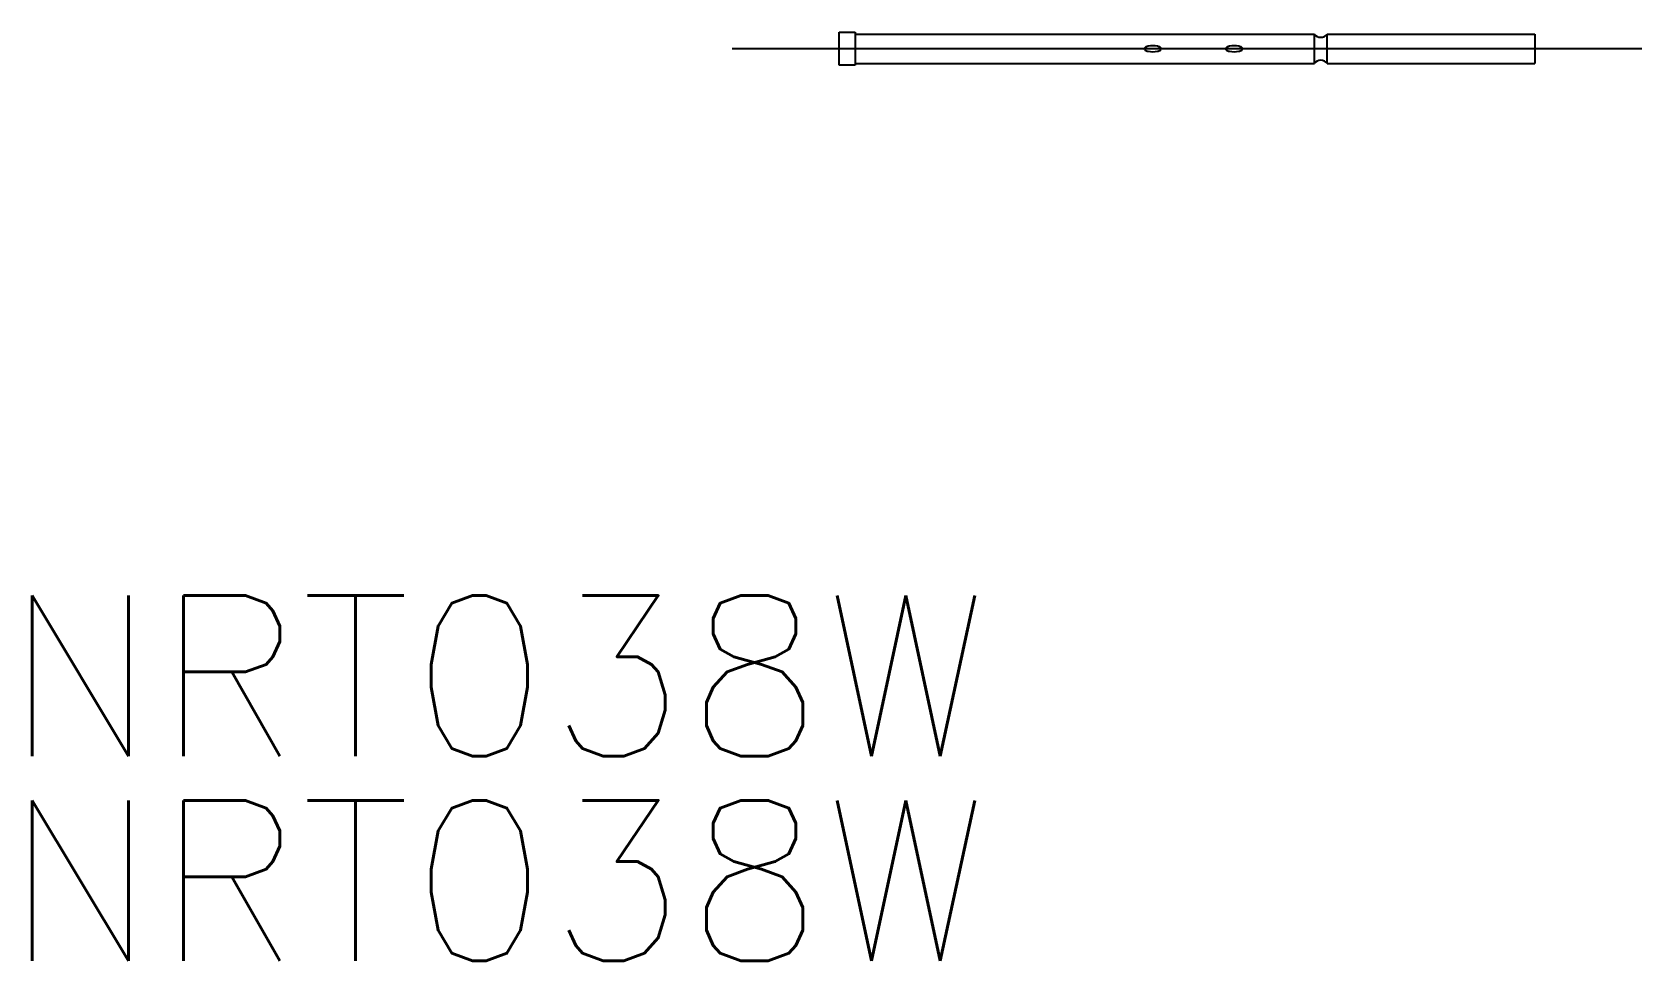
# Model space of a CAD drawing. Extents: x -15.1 to 15, y -17.1 to 0.3.
import ezdxf

# ---------------------------------------------------------------- set-up
doc = ezdxf.new("R2010")
doc.units = 0
doc.linetypes.add('CENTER', pattern=[50.8, 31.75, -6.35, 6.35, -6.35])
doc.layers.get('0').update_dxf_attribs({"linetype": 'CONTINUOUS'})
doc.layers.add('CENTER', color=1, linetype='CENTER')
doc.styles.get("Standard").update_dxf_attribs({"font": 'txt.shx', "height": 3, "bigfont": 'bigfont.shx'})

# ---------------------------------------------------------------- blocks, each defined once
blk = doc.blocks.new('*U2')
at = {"color": 7, "linetype": 'CONTINUOUS'}
blk.add_text('NRT038W', height=3, dxfattribs=at).set_placement((-15.597, -13.226))
blk = doc.blocks.new('*U3')
at = {"color": 7, "linetype": 'CONTINUOUS'}
blk.add_text('NRT038W', height=3, dxfattribs=at).set_placement((-15.597, -17.056))

msp = doc.modelspace()

# ---------------------------------------------------------------- linework, layer by layer
at = {"color": 7, "linetype": 'CONTINUOUS'}
for p, q in [((0, -0.31), (0, 0.31)), ((0, 0.31), (0.3, 0.31)), ((0.3, 0.31), (0.3, -0.31)), ((0.3, 0.275), (8.88, 0.275)), ((8.88, -0.275), (8.88, 0.275)), ((9.12, -0.275), (9.12, 0.275)), ((9.12, 0.275), (13, 0.275)), ((13, 0.275), (13, -0.275)), ((0.3, -0.275), (8.88, -0.275)), ((9.12, -0.275), (13, -0.275)), ((0.3, -0.31), (0, -0.31))]:
    msp.add_line(p, q, dxfattribs=at)
for centre, radius, start, end in [((5.722, 0), 0.0217, 145.559, 214.441), ((5.745, -0.017), 0.051, 122.393, 144.4517), ((5.805, -0.12), 0.17, 101.1026, 120.9211), ((5.86, -0.407), 0.462, 79.1096, 100.8904), ((5.915, -0.12), 0.17, 59.0789, 78.8974), ((5.975, -0.017), 0.051, 35.5483, 57.607), ((5.998, 0), 0.0217, 325.559, 34.441), ((7.243, -0.001), 0.0235, 146.0993, 177.9072), ((7.265, -0.017), 0.051, 122.393, 144.4517), ((7.325, -0.12), 0.17, 101.1026, 120.9211), ((7.38, -0.377), 0.433, 78.3642, 101.6358), ((7.435, -0.12), 0.17, 59.0789, 78.8974), ((7.495, -0.017), 0.051, 35.5483, 57.607), ((7.517, -0.001), 0.0235, 2.0928, 33.9007), ((9, 0.365), 0.15, 216.8699, 323.1301), ((5.745, 0.017), 0.051, 215.5483, 237.607), ((5.805, 0.12), 0.17, 239.0789, 258.8974), ((5.86, 0.407), 0.462, 259.1096, 280.8904), ((5.915, 0.12), 0.17, 281.1026, 300.9211), ((5.975, 0.017), 0.051, 302.393, 324.4517), ((7.243, 0.001), 0.0235, 182.0928, 213.9007), ((7.265, 0.017), 0.051, 215.5483, 237.607), ((7.325, 0.12), 0.17, 239.0789, 258.8974), ((7.38, 0.377), 0.433, 258.3642, 281.6358), ((7.435, 0.12), 0.17, 281.1026, 300.9211), ((7.495, 0.017), 0.051, 302.393, 324.4517), ((7.517, 0.001), 0.0235, 326.0993, 357.9072), ((9, -0.365), 0.15, 36.8699, 143.1301)]:
    msp.add_arc(centre, radius, start, end, dxfattribs=at)
at = {"layer": 'CENTER', "color": 1, "linetype": 'CENTER'}
msp.add_line((15, 0), (-2, 0), dxfattribs=at)

# ---------------------------------------------------------------- block references
at = {"color": 7, "linetype": 'CONTINUOUS'}
for name in ['*U2', '*U3']:
    msp.add_blockref(name, (0, 0), dxfattribs=at)

doc.saveas('drawing.dxf')
